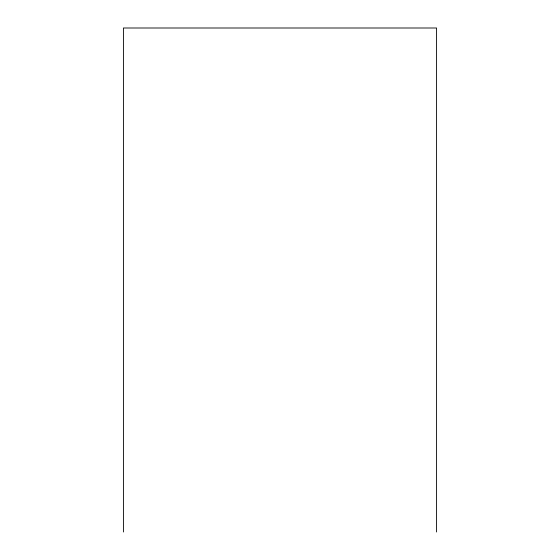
<?xml version="1.0" encoding="UTF-8"?>
<svg xmlns="http://www.w3.org/2000/svg" width="560" height="560" viewBox="0 0 560 560"><rect width="100%" height="100%" fill="white"/><g stroke="black" fill="none" stroke-linecap="round" stroke-linejoin="round"><path stroke-width="0.84" d="M436.583 532L436.583 28L123.417 28L123.417 532"/></g></svg>
